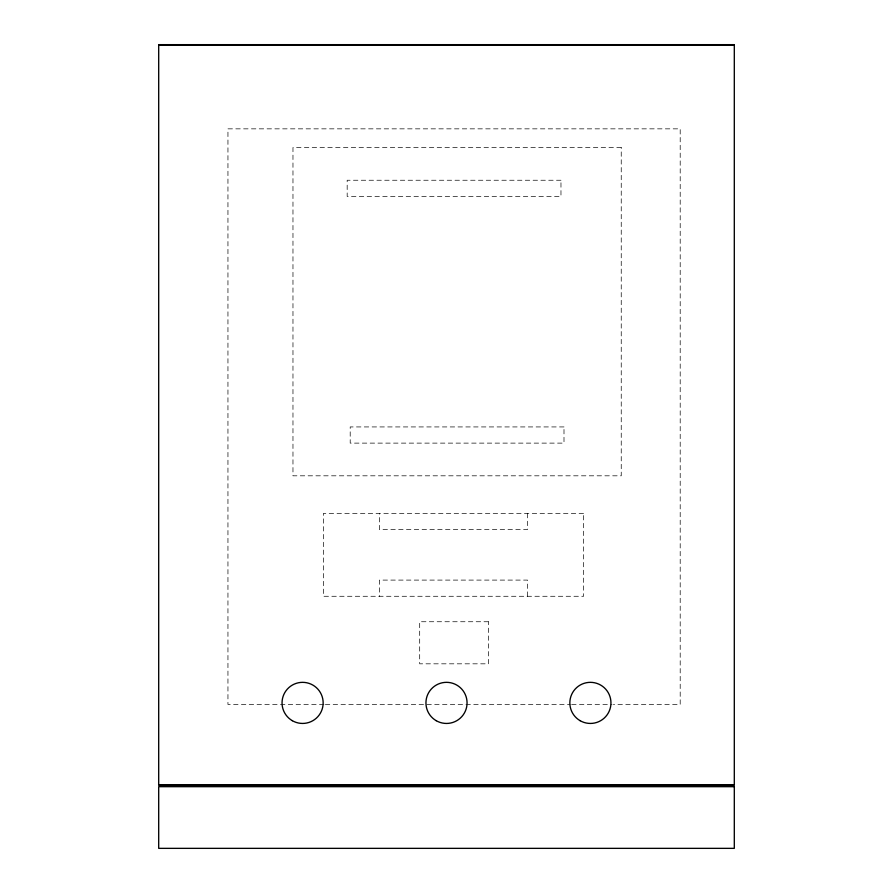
<?xml version="1.0" encoding="UTF-8"?>
<svg xmlns="http://www.w3.org/2000/svg" width="893" height="893" viewBox="0 0 893 893"><rect width="100%" height="100%" fill="white"/><g stroke="black" fill="none" stroke-linecap="round" stroke-linejoin="round"><path stroke-width="0.67" stroke-dasharray="4.46 3.35" d="M323.958 704.454L227.949 704.454L227.949 128.849L680.198 128.849L680.198 704.454L613.402 704.454M325.353 704.454L570.27 704.454M571.654 704.454L612.018 704.454M527.495 513.408L527.495 529.594L379.48 529.594L379.48 513.408M527.495 596.278L527.495 580.093L379.48 580.093L379.48 596.278M621.238 147.546L292.971 147.546L292.971 475.813L621.238 475.813L621.238 147.546M560.971 180.241L347.176 180.241L347.176 196.427L560.971 196.427L560.971 180.241M563.996 426.932L350.201 426.932L350.201 443.118L563.996 443.118L563.996 426.932M583.564 513.408L323.411 513.408L323.411 596.278L583.564 596.278L583.564 513.408M488.449 621.74L419.688 621.74L419.688 663.823L488.449 663.823L488.449 621.74"/><path stroke-width="1.34" d="M158.697 45.063L734.303 45.063M158.697 784.701L734.303 784.701M734.303 44.65L158.697 44.65L158.697 785.126L734.303 785.126L734.303 44.65M734.303 786.677L158.697 786.677L158.697 848.35L734.303 848.35L734.303 786.677M436.219 720.696A20.561 20.561 0 0 0 467.061 702.891A20.561 20.561 0 0 0 436.219 685.087A20.561 20.561 0 0 0 436.219 720.696M292.324 720.696A20.561 20.561 0 0 0 323.154 702.891A20.561 20.561 0 0 0 292.324 685.087A20.561 20.561 0 0 0 292.324 720.696M580.126 720.696A20.561 20.561 0 0 0 610.957 702.891A20.561 20.561 0 0 0 580.126 685.087A20.561 20.561 0 0 0 580.126 720.696"/></g></svg>
